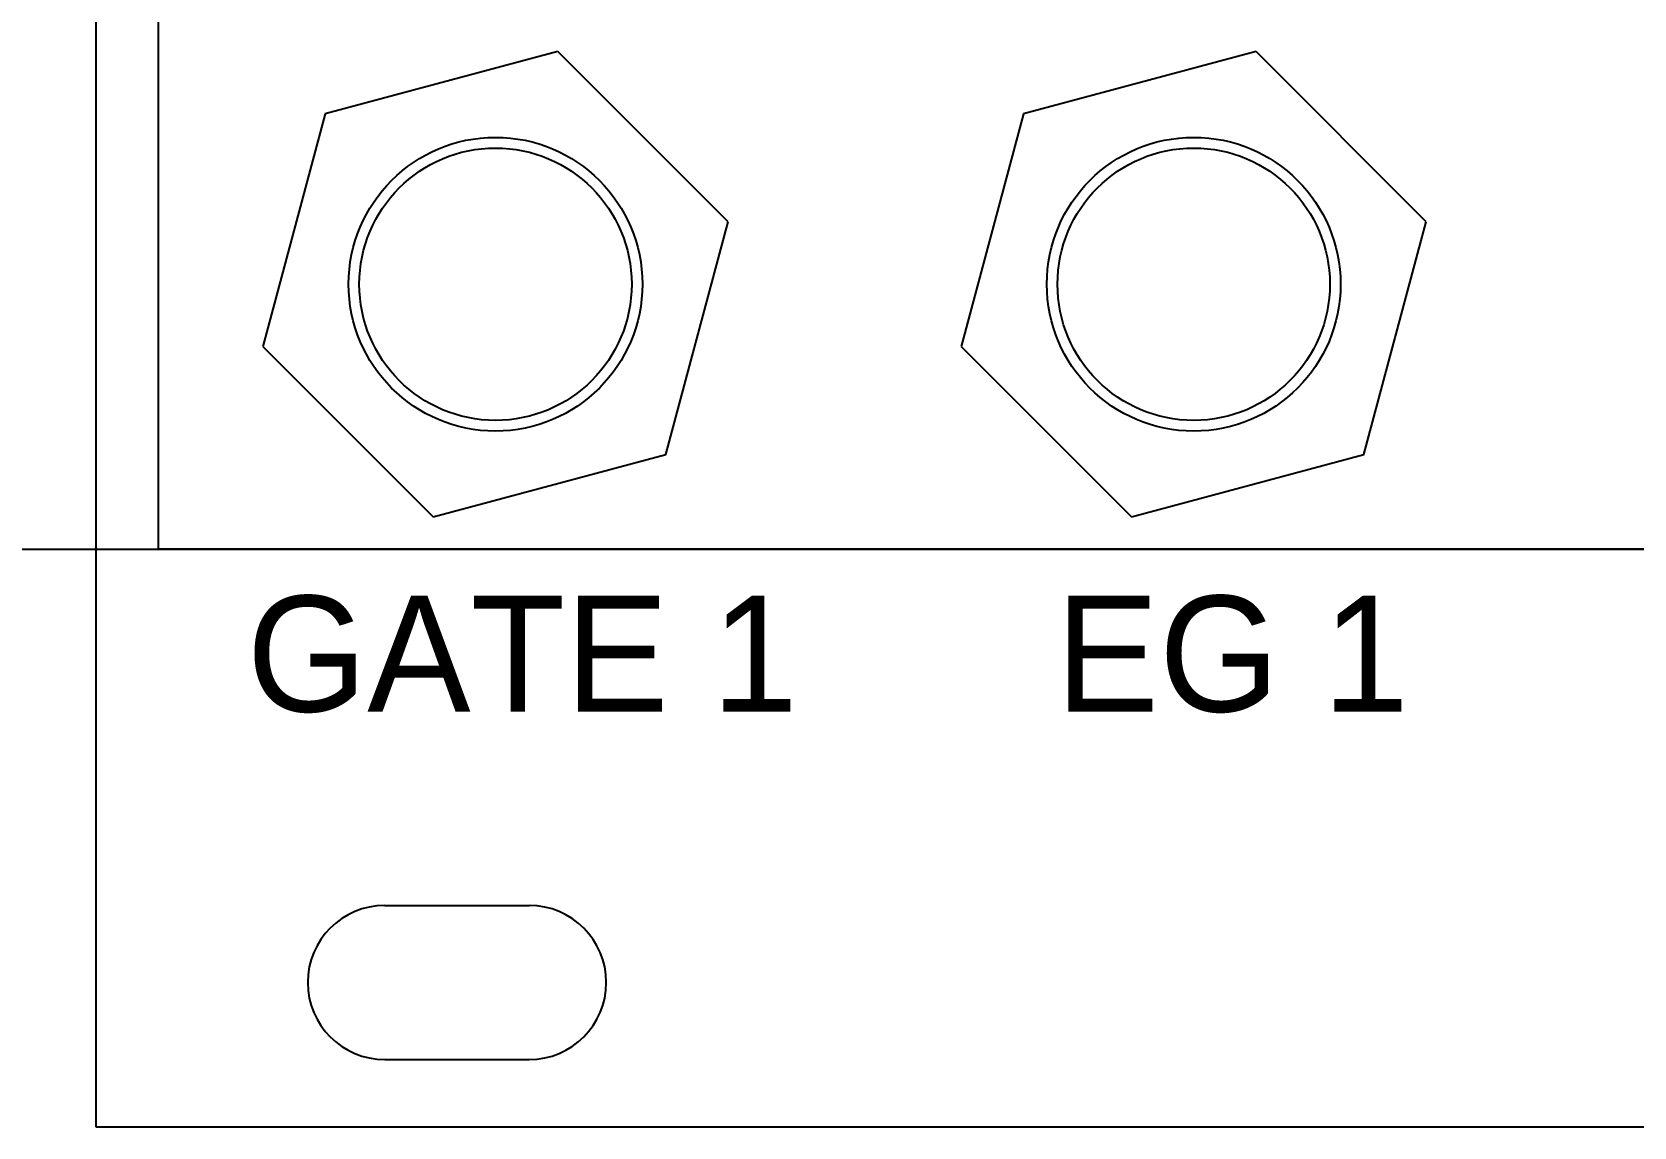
# Model space of a CAD drawing. Extents: x -615 to 711, y 0 to 128.
# Drawn here: x -1.33 to 31.94, y 0 to 22.74 of the extents above; entities that cross this region are included whole.
import ezdxf

# ---------------------------------------------------------------- set-up
doc = ezdxf.new("R2010")
doc.units = 0
for name, color, linetype in [('CONSTRUCTION', 7, 'CONTINUOUS'), ('DXF_EG_PANEL_1_0_MODEL_DX0', 7, 'CONTINUOUS'), ('DXF_EG_PANEL_1_0_MODEL_DXF', 7, 'CONTINUOUS'), ('LAYER1', 7, 'CONTINUOUS')]:
    doc.layers.add(name, color=color, linetype=linetype)
doc.styles.add('TEXT597590', font='txt', dxfattribs={"height": 0.2})
doc.styles.add('TEXT597596', font='txt', dxfattribs={"height": 0.2})

msp = doc.modelspace()

# ---------------------------------------------------------------- linework, layer by layer
at = {"layer": 'CONSTRUCTION', "color": 6}
msp.add_line((-191.033, 12), (253.656, 12), dxfattribs=at)
at = {"layer": 'DXF_EG_PANEL_1_0_MODEL_DX0', "color": 178}
msp.add_line((0, 128.5), (0, 0), dxfattribs=at)
at = {"layer": 'DXF_EG_PANEL_1_0_MODEL_DXF', "color": 178}
for p, q in [((6, 4.6), (9, 4.6)), ((6, 1.4), (9, 1.4)), ((0, 0), (60.6, 0))]:
    msp.add_line(p, q, dxfattribs=at)
for centre, start, end in [((6, 3), 90, 270), ((9, 3), 270, 90)]:
    msp.add_arc(centre, 1.6, start, end, dxfattribs=at)
at = {"layer": 'LAYER1', "color": 7}
for p, q in [((1.3, 12), (1.3, 116.5)), ((0, 12), (1.3, 12)), ((59.3, 12), (1.3, 12))]:
    msp.add_line(p, q, dxfattribs=at)
at = {"layer": 'LAYER1', "color": 178}
for p, q in [((9.594, 22.33), (4.764, 21.036)), ((13.13, 18.794), (9.594, 22.33)), ((24.094, 22.33), (19.264, 21.036)), ((27.63, 18.794), (24.094, 22.33)), ((4.764, 21.036), (3.47, 16.206)), ((19.264, 21.036), (17.97, 16.206)), ((11.836, 13.964), (13.13, 18.794)), ((26.336, 13.964), (27.63, 18.794)), ((3.47, 16.206), (7.006, 12.67)), ((17.97, 16.206), (21.506, 12.67)), ((7.006, 12.67), (11.836, 13.964)), ((21.506, 12.67), (26.336, 13.964))]:
    msp.add_line(p, q, dxfattribs=at)
for centre in [(8.3, 17.5), (22.8, 17.5)]:
    msp.add_circle(centre, 3.05, dxfattribs=at)
at = {"layer": 'LAYER1', "color": 7}
for centre in [(8.3, 17.5), (22.8, 17.5)]:
    msp.add_circle(centre, 2.828, dxfattribs=at)

# ---------------------------------------------------------------- texts
at = {"layer": 'DXF_EG_PANEL_1_0_MODEL_DX0', "color": 178}
for s, style, p in [('GATE 1', 'TEXT597590', (3.133, 8.624)), ('EG 1', 'TEXT597596', (19.933, 8.624))]:
    msp.add_text(s, height=2.4067, dxfattribs=dict(at, style=style)).set_placement(p)

doc.saveas('drawing.dxf')
